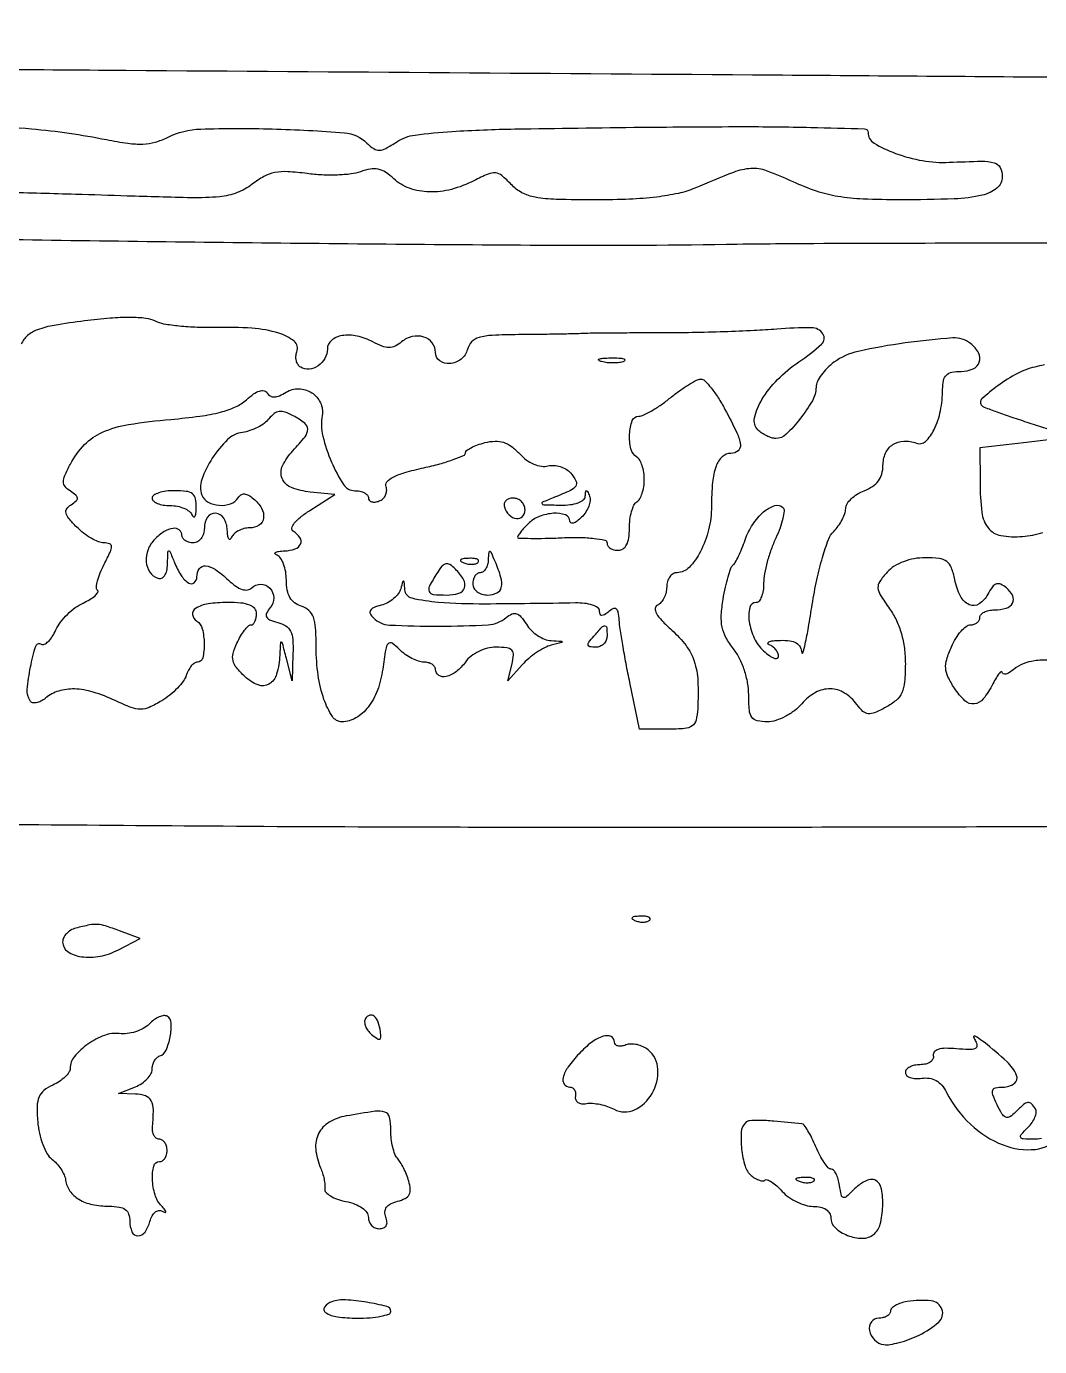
# Model space of a CAD drawing. Extents: x 0 to 5034, y 0 to 2560.
# Drawn here: x 3215.1 to 3351, y 2124.2 to 2301.3 of the extents above; entities that cross this region are included whole.
import ezdxf

# ---------------------------------------------------------------- set-up
doc = ezdxf.new("R2010")
doc.units = 0

msp = doc.modelspace()

# ---------------------------------------------------------------- linework, layer by layer
for points in [[(3383.204374, 2294.201394, 0.000077), (3356.504636, 2294.414863, 0.000156), (3315.229798, 2294.725646, 0.000021), (3228.5, 2295.347967, -0.000415), (3189.306738, 2295.660115, -0.000542), (3153.440625, 2296.014433, -0.0004), (3123.376065, 2296.368091, -0.005012)], [(3202.696892, 2288.325501, -0.013324), (3215.822309, 2287.539083, -0.028289), (3225.893972, 2286.088405, 0.015172), (3228.756862, 2285.599116, 0.043887), (3230.763416, 2285.496266, 0.058285), (3232.413909, 2285.750685, 0.048377), (3234.074275, 2286.387167, -0.10823), (3238.529149, 2287.511019, -0.015059), (3248.108867, 2287.524262, -0.012052), (3257.779462, 2287.012839, -0.178991), (3260.809791, 2285.618781, 0.049984), (3261.715742, 2284.877874, 0.158141), (3262.461318, 2284.669967, 0.114584), (3263.334204, 2284.911463, 0.020492), (3264.794947, 2285.785213, -0.111467), (3267.250555, 2286.70397, -0.019077), (3272.241964, 2287.193966, -0.010707), (3280.644991, 2287.515886, -0.001578), (3297.651559, 2287.749246, -0.002207), (3310.950986, 2287.831034, -0.006106), (3320.311848, 2287.732967, -0.002078), (3327.536211, 2287.539003, -0.405164), (3328, 2287.06061, 0.262669), (3328.809866, 2285.625364, 0.047349), (3331.678304, 2284.244336, 0.04582), (3335.313072, 2283.267674, 0.054241), (3338.862096, 2283.045399, -0.006303), (3343.211397, 2283.189942, -0.071252), (3344.918364, 2282.981262, -0.212154), (3345.706323, 2282.34143, -0.118212), (3346, 2281.116631, -0.225255), (3345.273684, 2279.586227, -0.115777), (3343.323496, 2278.63444, -0.047265), (3339.539928, 2278.14342, -0.008276), (3332.349297, 2278.013655, -0.010326), (3327.32598, 2278.10991, -0.031574), (3323.937657, 2278.459931, -0.040147), (3321.089193, 2279.176093, -0.026831), (3317.965675, 2280.424446, 0.020297), (3314.397648, 2281.904782, 0.104407), (3312.290938, 2282.21161, 0.076995), (3309.956364, 2281.696607, 0.008161), (3304.782119, 2279.587045, -0.047516), (3302.564015, 2278.880211, -0.023498), (3299.646099, 2278.389704, -0.019238), (3296.016309, 2278.094731, -0.010654), (3291.571074, 2278, -0.006353), (3286.156507, 2278.068801, -0.03864), (3283.371152, 2278.355739, -0.076432), (3281.589986, 2278.970741, -0.084133), (3280.141364, 2280.078638, 0.029629), (3278.904762, 2281.25758, 0.151752), (3278.041908, 2281.623495, 0.12676), (3277.040935, 2281.469863, 0.018197), (3275.152069, 2280.578638, -0.055529), (3272.129998, 2279.419316, -0.070211), (3269.16004, 2279.075753, -0.079108), (3266.504589, 2279.566959, -0.102664), (3264.393609, 2280.847924, 0.043585), (3263.300673, 2281.701262, 0.091996), (3262.310353, 2282.111022, 0.094037), (3261.253317, 2282.133559, 0.047062), (3259.956629, 2281.788253, -0.058767), (3258.691452, 2281.482776, -0.020931), (3256.834849, 2281.338302, -0.020434), (3254.764958, 2281.348775, -0.022693), (3252.774585, 2281.531003, 0.020183), (3250.197214, 2281.780018, 0.061634), (3248.447187, 2281.662316, 0.075988), (3246.988, 2281.142939, 0.043247), (3245.417951, 2280.11412, -0.076127), (3243.405759, 2278.976515, -0.067118), (3241.05607, 2278.429913, -0.02881), (3237.257525, 2278.289595, -0.003257), (3228.644948, 2278.523868, 0.001111), (3221.739499, 2278.741361, 0.000462), (3212.411625, 2279.005784, 0.000457)], [(3119.824648, 2272.816904, 0.001516), (3128.120587, 2272.905989, 0.00136), (3136.722205, 2273.047848, -0.002993), (3146.785654, 2273.180946, -0.010237), (3153.329631, 2273.094339, -0.009063), (3157.865222, 2272.859039, -0.180792), (3159.106962, 2272.293038, 0.093524), (3159.793769, 2271.824284, 0.130632), (3160.525167, 2271.711803, 0.090225), (3161.41364, 2271.97419, 0.028237), (3162.620905, 2272.671177, -0.09557), (3164.522922, 2273.451852, -0.03756), (3167.346542, 2273.803308, -0.019774), (3171.85445, 2273.844805, -0.003566), (3180.236148, 2273.530584, 0.007064), (3201.900615, 2272.870118, 0.001228), (3242.825456, 2272.301526, 0.001329), (3283.96782, 2271.940401, 0.005407), (3309, 2272.05795, -0.002881), (3320.736063, 2272.17235, -0.000528), (3342.425, 2272.235871, -0.000568), (3367.802816, 2272.254579, -0.000516)], [(3352.302226, 2216.2757, 0.04192), (3350.309225, 2216.169197, 0.057345), (3348.791813, 2215.778919, 0.081786), (3347.593448, 2215.077555, -0.031407), (3346.980183, 2214.630479, -0.073708), (3346.463745, 2214.399859, -0.162636), (3346.13221, 2214.41632, -0.30437), (3345.985258, 2214.627555, 0.523629), (3345.857516, 2214.71293, 0.129746), (3345.61199, 2214.532541, 0.037869), (3345.211909, 2213.951998, 0.013979), (3344.735258, 2213.078969, -0.047635), (3343.458307, 2211.073478, -0.202789), (3342.243738, 2210.396555, -0.221654), (3340.987987, 2210.823805, -0.056699), (3339.57989, 2212.518417, -0.031601), (3338.718757, 2214.033429, -0.095903), (3338.412592, 2215.173052, -0.093319), (3338.54981, 2216.362419, -0.028947), (3339.184793, 2218.055348, -0.033215), (3339.77607, 2219.18247, -0.041517), (3340.474258, 2220.135008, -0.046633), (3341.172368, 2220.801318, -0.1688), (3341.744111, 2221, 0.078123), (3342.223874, 2221.075421, 0.090393), (3342.631083, 2221.29375, 0.100781), (3342.903313, 2221.618622, 0.124786), (3343, 2222, -0.186414), (3343.147465, 2222.381787, -0.089706), (3343.570164, 2222.70625, -0.069539), (3344.198222, 2222.926216, -0.049547), (3344.940983, 2223, 0.072645), (3346.516195, 2223.230076, 0.197328), (3347.3768, 2223.925616, 0.246127), (3347.395043, 2224.897778, 0.103915), (3346.558728, 2225.95126, 0.059802), (3345.793675, 2226.445165, 0.197725), (3345.206922, 2226.482408, 0.155469), (3344.671033, 2226.087154, 0.033871), (3344.054484, 2225.101805, -0.123397), (3342.887521, 2223.81591, -0.257023), (3341.580097, 2223.704326, -0.175248), (3340.392929, 2224.843994, -0.065454), (3339.637214, 2227.063928, 0.039139), (3339.185445, 2228.661231, 0.145666), (3338.565325, 2229.48863, 0.131072), (3337.552839, 2229.890299, 0.029262), (3335.679988, 2230, 0.043733), (3334.170428, 2229.86771, 0.04696), (3332.743946, 2229.474956, 0.050069), (3331.503847, 2228.856563, 0.068256), (3330.54863, 2228.053736, 0.033269), (3329.561694, 2226.80557, 0.169796), (3329.332493, 2225.964838, 0.123449), (3329.641846, 2225.018315, 0.014309), (3330.893643, 2223.149365, -0.045592), (3331.802674, 2221.589522, -0.039691), (3332.463979, 2219.817547, -0.037531), (3332.865634, 2217.864486, -0.031961), (3333, 2215.764609, -0.021226), (3332.896817, 2213.335163, -0.084052), (3332.524532, 2211.892847, -0.111897), (3331.760539, 2210.873508, -0.053389), (3330.399482, 2209.946204, -0.021411), (3328.884193, 2209.216886, -0.125605), (3328.018698, 2209.080882, -0.167059), (3327.321923, 2209.396311, -0.045849), (3326.513279, 2210.312727, 0.095365), (3324.853677, 2211.856545, 0.136963), (3322.938585, 2212.421537, 0.132301), (3320.958578, 2211.919279, 0.086111), (3319.11832, 2210.42107, -0.050425), (3318.119589, 2209.482543, -0.042559), (3316.8969, 2208.701422, -0.044278), (3315.630569, 2208.17357, -0.076759), (3314.506613, 2208, -0.051072), (3313.133911, 2208.140579, -0.19166), (3312.424445, 2208.608279, -0.132824), (3312.082398, 2209.559671, -0.020261), (3312, 2211.592271, 0.044344), (3311.855999, 2213.21277, 0.035628), (3311.425391, 2214.909901, 0.036114), (3310.768499, 2216.499345, 0.050647), (3309.946399, 2217.795272, -0.041181), (3308.947951, 2219.305351, -0.074602), (3308.437005, 2220.692348, -0.066141), (3308.322605, 2222.279863, -0.026349), (3308.568866, 2224.453001, -0.012408), (3308.874539, 2226.039496, -0.016674), (3309.234492, 2227.458069, -0.013799), (3309.60055, 2228.603034, -0.143715), (3309.885457, 2229, 0.100746), (3310.190341, 2229.356745, 0.014875), (3310.627761, 2230.203947, 0.016267), (3311.088155, 2231.250795, 0.013344), (3311.51299, 2232.396415, -0.063382), (3312.52792, 2234.470813, -0.070017), (3314.002616, 2236.147391, -0.094698), (3315.492592, 2237.001949, -0.286824), (3316.582946, 2236.750388, -0.224177), (3316.750391, 2236.283478, -0.03266), (3316.58332, 2235.261348, -0.031703), (3316.206121, 2234.000556, -0.022249), (3315.630909, 2232.634628, 0.025038), (3315.006448, 2231.128326, 0.019759), (3314.47908, 2229.443909, 0.020167), (3314.113798, 2227.837409, 0.045844), (3314, 2226.598871, -0.03664), (3313.926967, 2225.603566, -0.055263), (3313.70625, 2224.763418, -0.072437), (3313.383183, 2224.188473, -0.232623), (3313, 2224, 0.348355), (3312.133329, 2223.312787, 0.095946), (3312.061274, 2221.449725, 0.071511), (3312.748053, 2219.193063, 0.099584), (3314, 2217.5, 0.027967), (3314.768788, 2216.878763, 0.067624), (3315.4125, 2216.536503, 0.160166), (3315.81971, 2216.521835, 0.333936), (3316, 2216.761679, 0.102705), (3315.907131, 2217.209024, 0.065381), (3315.632812, 2217.666698, 0.061674), (3315.227916, 2218.064905, 0.067691), (3314.75, 2218.337719, -0.239112), (3314.579887, 2218.532516, -0.378789), (3314.675, 2218.717133, -0.068218), (3315.265955, 2218.858412, -0.017437), (3316.25, 2218.921053, -0.038258), (3317.52176, 2218.860244, -0.101299), (3318.380222, 2218.569871, -0.140033), (3318.892186, 2218.036008, -0.105586), (3319.114645, 2217.25, 0.832358), (3319.259749, 2217.232937, 0.021617), (3319.573228, 2218.429148, 0.010194), (3320.012495, 2220.680622, 0.004299), (3320.514785, 2223.721568, -0.013968), (3321.132988, 2227.061282, -0.018695), (3321.890273, 2230.047523, -0.018247), (3322.688081, 2232.437108, -0.107075), (3323.400139, 2233.542996, 0.040188), (3324.012373, 2234.262437, 0.035533), (3324.530041, 2235.099811, 0.037255), (3324.886989, 2235.925174, 0.083621), (3325, 2236.596179, -0.141434), (3325.180609, 2237.221898, -0.060824), (3325.734375, 2237.901797, -0.053393), (3326.543634, 2238.528705, -0.047309), (3327.5, 2239, 0.054991), (3328.616075, 2239.571419, 0.087529), (3329.393214, 2240.306625, 0.092315), (3329.845594, 2241.232702, 0.067676), (3330, 2242.36826, -0.104417), (3330.349494, 2244.023559, -0.1423), (3331.325555, 2245.185056, -0.140122), (3332.784805, 2245.653781, -0.100026), (3334.486102, 2245.36696, 0.290976), (3335.70352, 2245.613625, 0.087834), (3336.866401, 2247.210708, 0.063725), (3337.714321, 2249.711809, 0.049937), (3338, 2252.5651, -0.048364), (3338.118703, 2253.789422, -0.152487), (3338.506684, 2254.50651, -0.148825), (3339.240622, 2254.885558, -0.045343), (3340.5, 2255, 0.102888), (3342.084973, 2255.329638, 0.212893), (3342.92153, 2256.243682, 0.208651), (3342.809117, 2257.492717, 0.099508), (3341.75, 2258.75137, 0.188307), (3339.379937, 2259.48623, 0.016415), (3332.992098, 2258.816767, 0.02024), (3326.673002, 2257.681749, 0.102918), (3323.431443, 2256.221268, 0.039857), (3322.522842, 2255.443303, 0.039881), (3321.749393, 2254.531175, 0.042909), (3321.209454, 2253.625958, 0.108575), (3321.031425, 2252.884859, -0.125238), (3320.532367, 2251.071991, -0.036932), (3318.912351, 2248.661023, -0.034799), (3317.010625, 2246.557436, -0.193924), (3315.62742, 2246, -0.07477), (3315.073393, 2246.083315, -0.038515), (3314.419431, 2246.341123, -0.037203), (3313.773592, 2246.716831, -0.046069), (3313.238729, 2247.161271, -0.259648), (3312.780485, 2248.771082, -0.077906), (3313.775563, 2251.217911, -0.060259), (3315.879124, 2253.916479, -0.047696), (3318.727466, 2256.281642, 0.032227), (3321.778631, 2258.659934, 0.376588), (3321.950895, 2260.042677, 0.248359), (3320.416632, 2260.856209, 0.020523), (3315.75, 2260.667766, -0.008383), (3312.72299, 2260.471842, -0.003637), (3308.692187, 2260.308119, -0.003598), (3304.403036, 2260.196039, -0.004775), (3300.5, 2260.159431, 0.000938), (3296.907379, 2260.153307, 0.001155), (3293.55625, 2260.133566, 0.000953), (3290.740316, 2260.105106, 0.008459), (3289.5, 2260.069215, -0.00614), (3288.352145, 2260.030671, -0.001112), (3286.219429, 2259.990008, -0.001198), (3283.721974, 2259.953931, -0.001085), (3281.140611, 2259.928427, 0.009526), (3277.615951, 2259.834081, 0.059093), (3275.833641, 2259.539389, 0.129714), (3274.842174, 2258.945214, 0.130009), (3274.27398, 2257.939698, -0.164111), (3273.423724, 2256.645038, -0.14325), (3271.912735, 2256.041862, -0.183636), (3270.568903, 2256.410856, -0.239316), (3270, 2257.531385, 0.165917), (3269.56234, 2258.813992, 0.153299), (3268.418219, 2259.611753, 0.133516), (3266.889215, 2259.671719, 0.117147), (3265.453176, 2258.96114, -0.058115), (3264.574847, 2258.389914, -0.114773), (3263.769599, 2258.199688, -0.093781), (3262.855343, 2258.36944, -0.030209), (3261.597348, 2258.947901, 0.068315), (3259.486376, 2259.730396, 0.09402), (3257.468939, 2259.793099, 0.134517), (3256.048551, 2259.152227, 0.223493), (3255.5, 2257.986305, -0.131182), (3255.167515, 2256.740849, -0.113086), (3254.244879, 2255.744422, -0.121997), (3253.040816, 2255.296944, -0.16821), (3251.923907, 2255.547028, -0.112991), (3251.560505, 2255.905524, -0.081898), (3251.336393, 2256.430131, -0.076102), (3251.282596, 2257.037158, -0.075867), (3251.412726, 2257.633163, 0.324391), (3251.038661, 2259.033929, 0.098097), (3248.976342, 2260.125783, 0.055149), (3245.375696, 2260.785308, 0.024625), (3240.551639, 2260.890176, -0.015534), (3238.050218, 2260.899085, -0.017005), (3235.628884, 2261.065532, -0.01666), (3233.577634, 2261.346146, -0.077), (3232.445221, 2261.725154, 0.09169), (3231.16105, 2262.113688, 0.026509), (3229.083969, 2262.234142, 0.02178), (3226.362922, 2262.128976, 0.010987), (3222.947124, 2261.771907, 0.00948), (3218.878393, 2261.177398, 0.046835), (3216.640979, 2260.58782, 0.088972), (3215.299737, 2259.80425, 0.113194), (3214.447124, 2258.657091, -0.117016)], [(3351.644702, 2255.893044, -0.011677), (3350.352311, 2255.577381, 0.068377), (3348.030679, 2254.722689, 0.035121), (3345.398296, 2253.074155, 0.031033), (3343.272718, 2251.313547, 0.423498), (3343.258415, 2250.408251, 0.106949), (3343.58751, 2250.196238, 0.002656), (3345.274916, 2249.572803, 0.005611), (3347.275611, 2248.870992, 0.003779), (3349.574531, 2248.11274), (3355.5, 2246.207876), (3349.25, 2245.474772), (3343, 2244.741667), (3343.015313, 2240.120834, 0.028658), (3343.260299, 2236.084078, 0.137441), (3344.130553, 2233.973477, 0.187279), (3345.803623, 2232.979055, 0.06244), (3348.700656, 2232.859394, 0.055187), (3351.440251, 2233.396791, 0.066615)], [(3102, 2195.746828, -0.000762), (3147.695655, 2195.64583, -0.001838), (3181.505145, 2195.39529, -0.000331), (3209.10774, 2195.070989, -0.136122), (3210.936667, 2194.539142, 0.137256), (3211.954334, 2194.245662, 0.000117), (3237.898618, 2194.045177, 0.001234), (3266.888603, 2193.89945, 0.000754), (3301.094398, 2193.863494, 0.000627), (3345.316397, 2193.93915, 0.002684), (3371.684418, 2194.158846, 0.001663)], [(3351.240921, 2152.0918, -0.045247), (3350.228571, 2152, -0.012137), (3348.812987, 2152.034368, -0.270939), (3348.482222, 2152.25, -0.306955), (3348.531246, 2152.619941, -0.0145), (3349.437763, 2153.58062, 0.044372), (3350.000613, 2154.253335, 0.05587), (3350.387164, 2154.967, 0.066704), (3350.553396, 2155.613782, 0.169581), (3350.450174, 2156.08062, 0.056246), (3349.912472, 2156.764997, 0.243904), (3349.436761, 2156.919485, 0.14002), (3348.852175, 2156.64235, 0.016121), (3347.78041, 2155.637553, -0.05168), (3347.010404, 2155.01216, -0.245384), (3346.463387, 2154.958599, -0.165534), (3345.960974, 2155.391968, -0.022509), (3345.303067, 2156.637553, -0.018295), (3344.730742, 2157.974975, -0.174454), (3344.717085, 2158.586358, -0.27411), (3345.092627, 2158.910863, -0.044416), (3346.094085, 2159, 0.154153), (3347.617989, 2159.481266, 0.353583), (3347.928295, 2160.563348, 0.107036), (3346.636359, 2162.397282, 0.02129), (3343.554115, 2165, 0.008831), (3342.639944, 2165.682079, 0.120748), (3342.258069, 2165.835942, 0.57797), (3342.152534, 2165.701455, 0.039782), (3342.420958, 2165.162789, -0.132206), (3342.596459, 2164.55, -0.31028), (3342.345962, 2164.172356, -0.103935), (3341.541013, 2164.028982, -0.014929), (3339.862916, 2164.130992, 0.02296), (3338.388258, 2164.196892, 0.071114), (3337.40443, 2164.054995, 0.143748), (3336.881096, 2163.718984, 0.233324), (3336.75, 2163.218202, -0.171019), (3336.686416, 2162.754769, -0.1225), (3336.339062, 2162.357847, -0.092165), (3335.746614, 2162.090212, -0.060195), (3335, 2162, 0.051172), (3334.234734, 2161.921474, 0.071111), (3333.5875, 2161.687785, 0.091177), (3333.152384, 2161.342834, 0.181614), (3333, 2160.937142, 0.214259), (3333.171074, 2160.556246, 0.100098), (3333.648567, 2160.2784, 0.071602), (3334.362482, 2160.145166, 0.045608), (3335.207886, 2160.187142, -0.072622), (3336.242581, 2160.18277, -0.092562), (3337.142388, 2159.870727, -0.087796), (3337.903034, 2159.238383, -0.058832), (3338.528801, 2158.292722, 0.08729), (3341.727935, 2154.006551, 0.095917), (3346.103621, 2151.2374, 0.1194), (3350.447524, 2150.64606, 0.196222), (3353.673984, 2152.366581, 0.007353)]]:
    msp.add_lwpolyline(points, format="xyb")
for points in [[(3295.269032, 2256.344063, -0.06278), (3294.671085, 2256.185595, -0.030339), (3293.880008, 2256.127736, -0.029507), (3293.036634, 2256.167106, -0.037336), (3292.269032, 2256.307009, -0.087174), (3291.883358, 2256.48334, -0.597527), (3291.900903, 2256.643467, -0.080377), (3292.431793, 2256.764444, -0.012823), (3293.5, 2256.805051, -0.014395), (3294.580113, 2256.787295, -0.052471), (3295.257153, 2256.684921, -0.333666), (3295.386009, 2256.52287, -0.31318)], [(3308.814477, 2249.905499, -0.010789), (3310.401354, 2246.771597, -0.078597), (3310.882177, 2245.161933, -0.257901), (3310.564642, 2244.34664, -0.175415), (3309.606989, 2244, 0.192153), (3308.450392, 2243.538472, 0.115589), (3307.627728, 2242.286329, 0.065707), (3307.143636, 2240.12052, 0.022172), (3307, 2236.883029, -0.059756), (3306.626298, 2233.767295, -0.060175), (3305.526535, 2230.836145, -0.069713), (3304.005194, 2228.697695, -0.20616), (3302.38499, 2228, 0.137233), (3301.85684, 2227.852258, 0.100217), (3301.406841, 2227.436979, 0.086195), (3301.103899, 2226.815833, 0.070568), (3301, 2226.083333, -0.060064), (3300.906914, 2225.311239, -0.058323), (3300.632812, 2224.57518, -0.063324), (3300.228358, 2223.983322, -0.112103), (3299.75, 2223.640683, 0.292403), (3299.453826, 2223.211051, 0.140141), (3299.622416, 2222.533473, 0.06167), (3300.352595, 2221.563969, 0.019071), (3301.674494, 2220.297558, -0.049737), (3303.589608, 2218.223512, -0.082036), (3304.693878, 2216.115198, -0.068419), (3305.176073, 2213.497328, -0.025511), (3305.155525, 2209.75, -0.043644), (3304.931133, 2208.19954, -0.18587), (3304.413154, 2207.439978, -0.13326), (3303.404406, 2207.083391, -0.018709), (3301.176505, 2207), (3297.353011, 2207), (3296.056358, 2213.25, -0.004412), (3295.550436, 2215.801577, -0.004748), (3295.102453, 2218.30002, -0.004498), (3294.75768, 2220.451097, -0.02251), (3294.629853, 2221.664963, 0.028266), (3294.510882, 2222.682211, 0.180095), (3294.252838, 2223.123318, 0.287133), (3293.854066, 2223.173788, 0.06494), (3293.25, 2222.792518, -0.029403), (3292.668629, 2222.365118, -0.162045), (3292.297376, 2222.268798, -0.298167), (3292.076749, 2222.435475, -0.086276), (3292, 2222.876955, 0.252805), (3291.769737, 2223.303265, 0.066299), (3291.045312, 2223.651348, 0.050838), (3289.994998, 2223.879531, 0.032786), (3288.75, 2223.937827, -0.003342), (3276.613597, 2223.791269, -0.020581), (3270.370459, 2224.01464, -0.038284), (3266.850132, 2224.55911, -0.330407), (3265.883999, 2225.700134, 0.003723), (3265.807766, 2226.759934, 0.315575), (3265.71, 2226.87824, 0.411708), (3265.594794, 2226.813449, 0.004438), (3265.330438, 2225.852625, -0.096917), (3265.00322, 2225.180124, -0.055502), (3264.381274, 2224.521767, -0.052509), (3263.579673, 2223.975691, -0.059399), (3262.713686, 2223.635378, 0.029598), (3261.700193, 2223.30518, 0.162809), (3261.265444, 2222.941278, 0.263834), (3261.249964, 2222.501397, 0.076314), (3261.667247, 2221.932753, 0.185673), (3263.81757, 2220.977032, 0.013375), (3270.449139, 2220.815726, 0.014318), (3277.053371, 2221.020948, 0.159591), (3279.471099, 2221.976014, -0.066106), (3280.242781, 2222.460578, -0.189455), (3280.863733, 2222.494276, -0.141793), (3281.460887, 2222.084016, -0.03223), (3282.184601, 2221.076014, 0.059237), (3282.829304, 2220.27317, 0.047632), (3283.690526, 2219.575754, 0.049247), (3284.626263, 2219.080144, 0.08294), (3285.490547, 2218.883999, -0.001428), (3286.904269, 2218.798334, -0.384697), (3286.982697, 2218.717925, -0.352572), (3286.912271, 2218.623235, -0.001355), (3285.51434, 2218.265291, 0.05893), (3284.617092, 2217.92173, 0.02781), (3283.55112, 2217.284187, 0.027096), (3282.496046, 2216.484118, 0.034343), (3281.619411, 2215.631292), (3279.710141, 2213.5), (3280.261451, 2215.75, 0.04219), (3280.451725, 2216.960091, 0.2107), (3280.225613, 2217.591872, 0.17635), (3279.572009, 2217.917874, 0.028397), (3278.12714, 2218, 0.061843), (3276.967459, 2217.856013, 0.051092), (3275.796315, 2217.429635, 0.052051), (3274.75969, 2216.786552, 0.071876), (3274, 2216, -0.069663), (3272.791166, 2214.737341, -0.10617), (3271.433933, 2214.070766, -0.199248), (3270.44147, 2214.219104, -0.263102), (3270, 2215, 0.154765), (3269.879052, 2215.381386, 0.09778), (3269.538393, 2215.70625, 0.080164), (3269.02945, 2215.925485, 0.061768), (3268.428571, 2216, -0.081971), (3267.706406, 2216.119194, -0.037601), (3266.82567, 2216.493972, -0.035932), (3265.936837, 2217.038085, -0.041312), (3265.178571, 2217.681608, 0.041388), (3264.176589, 2218.531706, 0.388804), (3263.662539, 2218.46931, 0.13736), (3263.315524, 2217.723243, 0.006904), (3262.913674, 2215.037874, -0.054394), (3262.215694, 2212.227302, -0.07673), (3260.968504, 2209.97259, -0.093353), (3259.326052, 2208.513894, -0.135838), (3257.469385, 2208, -0.254366), (3256.169128, 2208.707243, -0.060043), (3255.045372, 2211.007005, -0.04875), (3254.260776, 2214.253152, -0.034946), (3254, 2217.979665, 0.015428), (3253.919748, 2220.579881, 0.071592), (3253.615175, 2222.047321, 0.127224), (3253.0083, 2222.933106, 0.102785), (3252, 2223.5, -0.084431), (3251.105972, 2223.960672, -0.101704), (3250.481179, 2224.667562, -0.085898), (3250.118135, 2225.662926, -0.044621), (3250, 2226.984054, 0.040868), (3249.907687, 2228.111568, 0.048386), (3249.632812, 2229.144521, 0.055303), (3249.229964, 2229.942974, 0.153567), (3248.75, 2230.337719, -0.134342), (3248.492009, 2230.534095, -0.451325), (3248.528125, 2230.717133, -0.102704), (3248.953487, 2230.859693, -0.020908), (3249.75, 2230.921053, 0.072367), (3251.181571, 2231.180899, 0.210322), (3251.908727, 2231.843046, 0.264307), (3251.823427, 2232.699762, 0.100634), (3250.916916, 2233.551349, -0.326168), (3250.741765, 2233.981545, -0.108572), (3251.062122, 2234.627777, -0.057186), (3251.889913, 2235.446719, -0.024137), (3253.166916, 2236.353596), (3256.5, 2238.48646), (3253.192661, 2238.810865, -0.069853), (3250.688169, 2239.416471, -0.202328), (3249.441354, 2240.640069, -0.213462), (3249.483847, 2242.333849, -0.077277), (3250.873486, 2244.365332, 0.018705), (3252.50047, 2246.232438, 0.169047), (3252.860711, 2247.23659, 0.237546), (3252.45632, 2248.059153, 0.039027), (3250.918043, 2249.043862, 0.036991), (3249.819327, 2249.53116, 0.116565), (3249.023535, 2249.620194, 0.137955), (3248.351445, 2249.340115, 0.060783), (3247.668043, 2248.649787, -0.070922), (3247.04819, 2248.048435, -0.03841), (3246.141687, 2247.490329, -0.037343), (3245.112067, 2247.054492, -0.0481), (3244.112167, 2246.820741, 0.160683), (3242.112226, 2245.84931, 0.056815), (3240.068074, 2243.354728, 0.056949), (3238.655675, 2240.498233, 0.179861), (3238.677715, 2238.397478, 0.181977), (3239.509926, 2237.460826, 0.103511), (3240.986373, 2237.039348, 0.102021), (3242.525836, 2237.243048, 0.172256), (3243.530011, 2238.048558, -0.110253), (3243.907337, 2238.435208, -0.160707), (3244.36394, 2238.556329, -0.115588), (3244.918193, 2238.391203, -0.043282), (3245.589028, 2237.926114, -0.088083), (3246.672214, 2236.646253, -0.165164), (3246.937585, 2235.332249, -0.218711), (3246.339666, 2234.375874, -0.146386), (3245.083333, 2234, 0.060204), (3244.312853, 2233.90689, 0.059088), (3243.581524, 2233.632812, 0.064373), (3242.996792, 2233.228318, 0.113869), (3242.662281, 2232.75, -0.134342), (3242.465905, 2232.492009, -0.451325), (3242.282867, 2232.528125, -0.102704), (3242.140307, 2232.953487, -0.020908), (3242.078947, 2233.75, 0.130812), (3241.606976, 2235.301992, 0.237947), (3240.502554, 2235.976424, 0.274221), (3239.435248, 2235.45523, 0.146343), (3239, 2234, -0.072314), (3238.888136, 2233.230589, -0.08892), (3238.5625, 2232.583333, -0.10214), (3238.075754, 2232.153209, -0.130775), (3237.5, 2232, -0.064853), (3236.926543, 2232.074694, -0.082425), (3236.440625, 2232.29375, -0.098894), (3236.115568, 2232.618646, -0.148195), (3236, 2233, 0.231513), (3235.644724, 2233.726168, 0.202072), (3234.820971, 2233.947071, 0.107259), (3233.615348, 2233.506338, 0.055363), (3232.355553, 2232.498411, 0.105704), (3231.448343, 2231.097792, 0.110231), (3231.211402, 2229.470278, 0.127048), (3231.688848, 2228.066079, 0.168799), (3232.75, 2227.249533, 0.172693), (3233.257434, 2227.259987, 0.153065), (3233.67437, 2227.587859, 0.098499), (3233.954187, 2228.241876, 0.045219), (3234.063386, 2229.166667, -0.002412), (3234.115173, 2230.785352, -0.347261), (3234.230568, 2230.920897, -0.357814), (3234.385156, 2230.838406, -0.00247), (3234.993309, 2229.352327, 0.046796), (3235.88532, 2227.626412, 0.108926), (3236.911316, 2226.604811, 0.328665), (3237.636155, 2226.654782, 0.220177), (3238, 2227.440983, -0.149544), (3238.335562, 2228.537838, -0.277304), (3239.15105, 2228.917781, -0.127541), (3240.477282, 2228.420514, -0.03441), (3242.236297, 2226.994483, 0.032929), (3243.230913, 2226.183257, 0.075807), (3244.09078, 2225.74968, 0.114903), (3244.804336, 2225.687512, 0.162277), (3245.37069, 2225.97069, -0.205644), (3246.574811, 2226.451302, -0.201141), (3247.76724, 2225.914709, -0.181739), (3248.297939, 2224.628779, -0.183151), (3247.84788, 2223.316707, 0.050322), (3247.343053, 2222.566252, 0.242999), (3247.335658, 2222.068215, 0.185946), (3247.754963, 2221.684432, 0.02944), (3248.835549, 2221.332754, -0.075715), (3249.916788, 2220.866769, -0.140754), (3250.550603, 2220.162883, -0.097172), (3250.849937, 2219.0361, -0.024623), (3250.881685, 2217.133369), (3250.76337, 2213.5), (3250, 2216.5, 0.001565), (3249.482507, 2218.507412, 0.214043), (3249.329938, 2218.697184, 0.541463), (3249.205558, 2218.625868, 0.002823), (3249.118315, 2216.95, -0.058985), (3248.69669, 2214.405325, -0.186479), (3247.668237, 2213.054571, -0.238611), (3246.198782, 2212.932533, -0.092408), (3244.42918, 2214.066532, -0.03141), (3243.305289, 2215.263772, -0.1154), (3242.845923, 2216.188095, -0.126182), (3242.865228, 2217.173107, -0.040894), (3243.37218, 2218.55173, -0.02355), (3243.858903, 2219.483884, -0.031894), (3244.389015, 2220.272092, -0.033093), (3244.890648, 2220.841738, -0.195494), (3245.25, 2220.992198, 0.189974), (3245.536456, 2221.108568, 0.087188), (3245.779687, 2221.438333, 0.06754), (3245.944717, 2221.925372, 0.047993), (3246, 2222.5, 0.175136), (3245.753115, 2223.183221, 0.129111), (3245.093169, 2223.654846, 0.070251), (3243.913565, 2223.92286, 0.020789), (3242.059017, 2224, 0.036335), (3239.505956, 2223.814223, 0.101136), (3237.823558, 2223.206074, 0.295561), (3237.425446, 2222.37682, 0.226259), (3237.983688, 2221.510081, -0.198674), (3238.725052, 2220.482488, -0.054442), (3238.977111, 2218.459602, -0.058621), (3238.784361, 2216.574926, -0.351424), (3238.067388, 2216, 0.155855), (3237.669512, 2215.872891, 0.062606), (3237.244288, 2215.48189, 0.053801), (3236.858132, 2214.911042, 0.045011), (3236.574973, 2214.23622, -0.082129), (3236.171187, 2213.443711, -0.032533), (3235.381197, 2212.5061, -0.031112), (3234.378616, 2211.584396, -0.033966), (3233.29716, 2210.823247, -0.028513), (3231.611016, 2209.927411, -0.108878), (3230.454805, 2209.675583, -0.092275), (3229.199852, 2209.912355, -0.017268), (3227.039574, 2210.838566, 0.035406), (3224.104443, 2211.972911, 0.065748), (3221.591291, 2212.395782, 0.082677), (3219.469651, 2212.119305, 0.099871), (3217.703811, 2211.169148, -0.05094), (3217.07924, 2210.750119, -0.077919), (3216.464241, 2210.536978, -0.106462), (3215.955854, 2210.554285, -0.195191), (3215.62655, 2210.795238, -0.161241), (3215.262497, 2212.323576, -0.026973), (3215.68836, 2215.349516, -0.026032), (3216.390479, 2218.14816, -0.491256), (3217.123367, 2218.423755, 0.254106), (3217.538272, 2218.40054, 0.08139), (3218.063873, 2218.763376, 0.058229), (3218.615922, 2219.435202, 0.036013), (3219.106018, 2220.33334, -0.055743), (3219.716257, 2221.353921, -0.035168), (3220.633095, 2222.39805, -0.035053), (3221.693409, 2223.309117, -0.053108), (3222.739498, 2223.927169, 0.026835), (3223.663449, 2224.409578, 0.049564), (3224.34539, 2224.91086, 0.075942), (3224.708224, 2225.353834, 0.342546), (3224.669109, 2225.664225, -0.22894), (3224.529363, 2226.065298, -0.034636), (3224.689338, 2226.924456, -0.032991), (3225.039394, 2227.983281, -0.023003), (3225.565563, 2229.126784, 0.009537), (3226.398378, 2230.81545, 0.113732), (3226.551046, 2231.522656, 0.321058), (3226.288245, 2231.87918, 0.078728), (3225.52568, 2232, -0.09786), (3224.793828, 2232.144623, -0.0341), (3223.825996, 2232.622172, -0.03232), (3222.805024, 2233.307488, -0.032416), (3221.881966, 2234.118034, -0.020083), (3220.824691, 2235.263832, -0.115535), (3220.449723, 2235.992905, -0.218763), (3220.557917, 2236.568628, -0.095705), (3221.131966, 2237.118034, 0.035295), (3221.812233, 2237.627913, 0.22998), (3221.975937, 2238.009843, 0.211251), (3221.782539, 2238.396743, 0.029846), (3221.046214, 2238.934964, -0.069293), (3220.329446, 2239.550911, -0.182003), (3220.092899, 2240.174664, -0.107179), (3220.274671, 2241.022775, -0.016682), (3221.037449, 2242.569974, -0.070354), (3222.941862, 2245.171676, -0.095117), (3225.327548, 2246.834761, -0.065306), (3228.824455, 2247.87331, -0.018258), (3234.5, 2248.567777, 0.011813), (3238.396543, 2248.993678, 0.030375), (3241.176237, 2249.537575, 0.042519), (3243.194535, 2250.249126, 0.07863), (3244.644504, 2251.200902, -0.030763), (3245.599244, 2251.967135, -0.076425), (3246.399105, 2252.365659, -0.130696), (3247.01412, 2252.396292, -0.204551), (3247.440864, 2252.095684, 0.127821), (3247.851158, 2251.703403, 0.139411), (3248.386914, 2251.577022, 0.093389), (3249.080311, 2251.74056, 0.035113), (3249.965159, 2252.210314, -0.146618), (3251.670449, 2252.676921, -0.138533), (3253.394364, 2252.144806, -0.14065), (3254.56732, 2250.798313, -0.152409), (3254.800272, 2249.078986, 0.10083), (3254.891459, 2246.330136, 0.043557), (3256.053362, 2242.838016, 0.041093), (3257.668266, 2239.813284, 0.254878), (3259.16006, 2239, -0.050672), (3259.864104, 2238.928466, -0.070632), (3260.459517, 2238.715469, -0.090739), (3260.859928, 2238.401129, -0.18307), (3261, 2238.031385, 0.175697), (3261.117026, 2237.70863, 0.149218), (3261.422077, 2237.509266, 0.104004), (3261.886801, 2237.474183, 0.058691), (3262.436858, 2237.614144, 0.091359), (3262.946608, 2237.925707, 0.095805), (3263.301814, 2238.393988, 0.099527), (3263.448189, 2238.945314, 0.107288), (3263.363674, 2239.494665, -0.277908), (3263.483566, 2240.169887, -0.09585), (3264.298017, 2240.80436, -0.048546), (3265.882552, 2241.42567, -0.014128), (3268.426816, 2242.071036, 0.011729), (3270.563021, 2242.602003, 0.018562), (3272.362877, 2243.167048, 0.013104), (3273.772418, 2243.709742, 0.303066), (3274, 2244.050722, -0.236215), (3274.162416, 2244.375326, -0.038975), (3274.771973, 2244.761776, -0.03571), (3275.621355, 2245.136748, -0.024615), (3276.627994, 2245.442768, -0.051105), (3277.98645, 2245.63945, -0.088029), (3279.11581, 2245.487272, -0.084366), (3280.15602, 2244.948527, -0.043667), (3281.24669, 2243.965585, 0.04804), (3282.172548, 2243.145706, 0.055433), (3283.196466, 2242.562156, 0.062083), (3284.204372, 2242.268782, 0.104128), (3285.081928, 2242.311174, -0.078643), (3285.875091, 2242.389806, -0.060779), (3286.731042, 2242.23444, -0.061247), (3287.517509, 2241.880101, -0.083298), (3288.105733, 2241.372599, -0.051461), (3288.824911, 2240.298239, -0.27356), (3288.793032, 2239.620317, -0.140936), (3288.101074, 2239.025888, -0.012476), (3285.963375, 2238.110095, 0.004123), (3284.333101, 2237.443692, 0.488922), (3284.281228, 2237.252562, 0.228339), (3284.544934, 2237.116164, 0.002215), (3286.75, 2237.063386, 0.03226), (3288.068148, 2237.122738, 0.058295), (3289.11991, 2237.364516, 0.082013), (3289.818087, 2237.751455, 0.212617), (3290.078947, 2238.25, -0.011905), (3290.135116, 2238.894866, -0.377751), (3290.243771, 2238.993629, -0.299395), (3290.383852, 2238.904547, -0.009653), (3290.659305, 2238.258929, -0.127667), (3290.736489, 2237.668558, -0.060397), (3290.549195, 2236.918192, -0.054094), (3290.147608, 2236.134101, -0.051039), (3289.580357, 2235.4375, -0.032237), (3288.972415, 2234.903274, -0.086452), (3288.46423, 2234.636105, -0.215451), (3288.145679, 2234.672213, -0.264286), (3288, 2234.928571, 0.319429), (3287.417935, 2235.74671, 0.099848), (3285.83988, 2235.961086, 0.076316), (3283.91266, 2235.537498, 0.104556), (3282.428571, 2234.571429, 0.011812), (3281.881368, 2233.997742, 0.016284), (3281.419643, 2233.45574, 0.0129), (3281.067622, 2232.990006, 0.15662), (3281, 2232.77942, 0.40541), (3281.136317, 2232.63893, 0.003564), (3282.7625, 2232.601485, 0.009468), (3284.699313, 2232.607373, 0.005668), (3287, 2232.684041, -0.014396), (3289.358113, 2232.721434, -0.026136), (3291.281851, 2232.595839, -0.025545), (3292.69615, 2232.355199, -0.351259), (3293, 2231.976049, 0.151598), (3293.115515, 2231.603815, 0.098345), (3293.440625, 2231.286715, 0.081253), (3293.926486, 2231.072813, 0.063226), (3294.5, 2231, 0.150693), (3295.146065, 2231.199239, 0.12588), (3295.622492, 2231.740164, 0.083267), (3295.910051, 2232.651999, 0.034849), (3296, 2233.940983, -0.031397), (3296.073612, 2235.112115, -0.037109), (3296.29375, 2236.1996, -0.040338), (3296.614422, 2237.065839, -0.146547), (3297, 2237.5, 0.128561), (3297.384387, 2237.903211, 0.04604), (3297.70625, 2238.636189, 0.041947), (3297.926129, 2239.542916, 0.038534), (3298, 2240.5, 0.038534), (3297.926129, 2241.457084, 0.041947), (3297.70625, 2242.363811, 0.04604), (3297.384387, 2243.096789, 0.128561), (3297, 2243.5, -0.199623), (3296.21098, 2244.597866, -0.068726), (3296.027981, 2246.584549, -0.075542), (3296.38832, 2248.397712, -0.314781), (3297.25, 2249.004967, 0.109484), (3297.916296, 2249.155415, 0.021314), (3299.014062, 2249.730827, 0.021717), (3300.259767, 2250.527249, 0.018593), (3301.5, 2251.469004, -0.015318), (3302.726634, 2252.41316, -0.018706), (3303.93144, 2253.216286, -0.01747), (3304.97911, 2253.810055, -0.112193), (3305.564477, 2253.964037, -0.209447), (3306.101268, 2253.750162, -0.025881), (3306.958261, 2252.786676, -0.027018), (3307.899758, 2251.471211, -0.019221)], [(3232, 2238, 0.221088), (3232.177934, 2237.617264, 0.077179), (3232.709896, 2237.29375, 0.058687), (3233.491297, 2237.073193, 0.039486), (3234.416667, 2237, -0.048059), (3235.37851, 2236.907335, -0.053115), (3236.271601, 2236.632812, -0.060057), (3236.9697, 2236.229096, -0.136586), (3237.337719, 2235.75, 0.134342), (3237.534095, 2235.492009, 0.451325), (3237.717133, 2235.528125, 0.102704), (3237.859693, 2235.953487, 0.020908), (3237.921053, 2236.75, 0.059594), (3237.823577, 2237.908063, 0.179756), (3237.410319, 2238.569079, 0.135867), (3236.576156, 2238.908332, 0.029055), (3235, 2239, 0.031626), (3233.850749, 2238.927234, 0.048861), (3232.88125, 2238.70625, 0.06271), (3232.209557, 2238.384262, 0.254951)], [(3279.229167, 2236.8125, 0.113253), (3279.877068, 2235.749304, 0.165501), (3280.846361, 2235.257027, 0.244413), (3281.653027, 2235.540134, 0.190724), (3282, 2236.416667, 0.099038), (3281.879125, 2237.020927, 0.097945), (3281.534896, 2237.534896, 0.097945), (3281.020927, 2237.879125, 0.099038), (3280.416667, 2238, 0.077096), (3279.841384, 2237.910766, 0.119977), (3279.414714, 2237.651172, 0.144529), (3279.204183, 2237.264262, 0.134046)], [(3273.8125, 2229.316886, 0.051402), (3274.359369, 2229.160852, 0.05415), (3274.916927, 2229.123424, 0.060344), (3275.402231, 2229.202593, 0.126455), (3275.729167, 2229.395833, 0.296942), (3275.77538, 2229.614691, 0.208169), (3275.592839, 2229.799335, 0.077125), (3275.112848, 2229.910055, 0.028489), (3274.416667, 2229.921053, 0.018894), (3273.670344, 2229.862007, 0.168741), (3273.37858, 2229.720685, 0.470617), (3273.395823, 2229.538436, 0.054073)], [(3277.070285, 2229.75, -0.054897), (3276.969234, 2229.080593, -0.072474), (3276.726896, 2228.514062, -0.090029), (3276.387084, 2228.13318, -0.16722), (3276, 2228, 0.148195), (3275.618646, 2227.884432, 0.098894), (3275.29375, 2227.559375, 0.082425), (3275.074694, 2227.073457, 0.064853), (3275, 2226.5, 0.130775), (3275.153209, 2225.924246, 0.10214), (3275.583333, 2225.4375, 0.08892), (3276.230589, 2225.111864, 0.072314), (3277, 2225, 0.112136), (3278.223708, 2225.277938, 0.23031), (3278.820553, 2226.029133, 0.127565), (3278.773733, 2227.362813, 0.02926), (3278, 2229.5, 0.005675), (3277.489401, 2230.652006, 0.223503), (3277.282091, 2230.827495, 0.467319), (3277.131074, 2230.721577, 0.011173)], [(3270.175533, 2227.909465, 0.0176), (3269.180451, 2226.183751, 0.232838), (3269.158781, 2225.469556, 0.269419), (3269.705295, 2225.081647, 0.022735), (3271.5, 2225, 0.072391), (3273.13331, 2225.237721, 0.243356), (3273.887719, 2225.964133, 0.220206), (3273.769863, 2227.065295, 0.061397), (3272.675533, 2228.467324, 0.047806), (3271.930649, 2229.081928, 0.206322), (3271.379178, 2229.186493, 0.169319), (3270.853532, 2228.860587, 0.030532)], [(3293, 2219.5, -0.101721), (3292.882332, 2218.9276, -0.098537), (3292.547793, 2218.440625, -0.097291), (3292.048138, 2218.114368, -0.096419), (3291.460573, 2218, -0.035838), (3290.687524, 2218.055481, -0.325335), (3290.459106, 2218.27802, -0.208212), (3290.553366, 2218.661216, -0.017756), (3291.210573, 2219.461963, -0.007679), (3292.322999, 2220.68486, -0.201684), (3292.719977, 2220.861798, -0.397768), (3292.955338, 2220.648652, -0.019434)], [(3296.8125, 2181.316886, 0.051402), (3297.359369, 2181.160852, 0.05415), (3297.916927, 2181.123424, 0.060344), (3298.402231, 2181.202593, 0.126455), (3298.729167, 2181.395833, 0.296942), (3298.77538, 2181.614691, 0.208169), (3298.592839, 2181.799335, 0.077125), (3298.112848, 2181.910055, 0.028489), (3297.416667, 2181.921053, 0.018894), (3296.670344, 2181.862007, 0.168741), (3296.37858, 2181.720685, 0.470617), (3296.395823, 2181.538436, 0.054073)], [(3221.75, 2180.310674, 0.070682), (3221.081115, 2180.030441, 0.069942), (3220.514062, 2179.574201, 0.075666), (3220.131433, 2179.017982, 0.113362), (3220, 2178.445728, 0.251708), (3220.68175, 2177.17728, 0.111795), (3222.513169, 2176.484184, 0.082211), (3225.008432, 2176.546406, 0.072525), (3227.469488, 2177.399792), (3230.374708, 2178.907038), (3227.622254, 2179.953519, 0.011911), (3225.742305, 2180.61747, 0.06382), (3224.67687, 2180.820401, 0.065959), (3223.610068, 2180.74455, 0.013226)], [(3231.580499, 2167.437642, -0.072678), (3230.799144, 2166.855528, -0.0469), (3229.758414, 2166.413719, -0.046291), (3228.633326, 2166.167774, -0.063335), (3227.59742, 2166.171712, 0.124159), (3225.605857, 2165.938128, 0.063029), (3223.364983, 2164.743739, 0.064606), (3221.578449, 2163.09726, 0.176071), (3221, 2161.505527, -0.150107), (3220.837465, 2160.97633, -0.051864), (3220.3168, 2160.357689, -0.045894), (3219.564197, 2159.75427, -0.039163), (3218.674213, 2159.261331, 0.060381), (3217.484595, 2158.535008, 0.128465), (3216.839748, 2157.680577, 0.094368), (3216.584688, 2156.440173, 0.023307), (3216.651437, 2154.354054, 0.035217), (3216.8854, 2152.795436, 0.035759), (3217.335121, 2151.293262, 0.038155), (3217.917454, 2150.051958, 0.106526), (3218.553368, 2149.337318, -0.052022), (3219.18336, 2148.767459, -0.038709), (3219.754347, 2148.022786, -0.039524), (3220.187035, 2147.226516, -0.068361), (3220.396517, 2146.504112, 0.117818), (3220.977436, 2145.050878, 0.105), (3222.172989, 2143.944401, 0.084243), (3223.958172, 2143.253227, 0.048975), (3226.25, 2143.015313, -0.037035), (3227.587968, 2142.908579, -0.120272), (3228.404336, 2142.570107, -0.157293), (3228.84847, 2141.956257, -0.07874), (3229, 2141, 0.103531), (3229.296954, 2139.581241, 0.296777), (3230.100051, 2139.053758, 0.247763), (3231.047683, 2139.549023, 0.08714), (3231.70731, 2140.988753, -0.05935), (3231.991305, 2141.711639, -0.098533), (3232.406381, 2142.215243, -0.134158), (3232.886163, 2142.428528, -0.166896), (3233.36369, 2142.342048, 0.047744), (3233.733902, 2142.179165, 0.562109), (3233.831289, 2142.262048, 0.134359), (3233.710274, 2142.528992, 0.013859), (3233.25, 2143.053296, -0.113362), (3232.387936, 2144.550525, -0.063746), (3232.03262, 2146.628728, -0.075392), (3232.226008, 2148.404362, -0.340239), (3233, 2149, 0.148195), (3233.381354, 2149.115568, 0.098894), (3233.70625, 2149.440625, 0.082425), (3233.925306, 2149.926543, 0.064853), (3234, 2150.5, 0.069132), (3233.920351, 2151.073309, 0.085298), (3233.687785, 2151.559375, 0.099967), (3233.34245, 2151.884373, 0.139851), (3232.937142, 2152, -0.169647), (3232.546144, 2152.136594, -0.108035), (3232.238789, 2152.514062, -0.083863), (3232.06304, 2153.080599, -0.058778), (3232.052296, 2153.75, 0.025137), (3232.165675, 2155.966422, 0.123404), (3231.864387, 2157.172901, 0.189547), (3231.109344, 2157.816467, 0.075907), (3229.75, 2158.063386), (3227.5, 2158.126773), (3229.75, 2159.031162, 0.05144), (3230.610592, 2159.484653, 0.055072), (3231.339063, 2160.095499, 0.06175), (3231.836068, 2160.763557, 0.129791), (3232, 2161.384442, -0.064836), (3232.075406, 2161.963512, -0.064029), (3232.29666, 2162.506608, -0.069704), (3232.623723, 2162.933347, -0.11448), (3233.009908, 2163.169969, 0.211021), (3233.867217, 2163.949144, 0.05747), (3234.425045, 2165.737524, 0.058034), (3234.556656, 2167.572427, 0.248134), (3234.019153, 2168.488163, 0.17813), (3233.576869, 2168.578285, 0.063888), (3232.948909, 2168.398288, 0.053353), (3232.248688, 2168.003519, 0.041382)], [(3260.611146, 2168.179838, 0.14929), (3260.4922, 2167.727586, 0.082515), (3260.608881, 2167.163196, 0.069725), (3260.935862, 2166.575529, 0.057839), (3261.430717, 2166.057499, 0.019148), (3262.164781, 2165.494308, 0.231359), (3262.506105, 2165.438726, 0.335379), (3262.675915, 2165.671466, 0.032229), (3262.615318, 2166.415248, 0.04703), (3262.295141, 2167.725197, 0.12951), (3261.769411, 2168.508192, 0.268114), (3261.174461, 2168.62756, 0.174572)], [(3289.25, 2163.474571, 0.031393), (3287.797816, 2161.714139, 0.088874), (3287.10809, 2160.285183, 0.219188), (3287.250158, 2159.400007, 0.250051), (3288, 2159, -0.133456), (3288.361134, 2158.901861, -0.125576), (3288.632812, 2158.632812, -0.10725), (3288.770151, 2158.227545, -0.077768), (3288.75, 2157.75, 0.146687), (3288.792889, 2157.29459, 0.154572), (3289.079278, 2156.948942, 0.117768), (3289.586608, 2156.770786, 0.067407), (3290.238686, 2156.791239, -0.061043), (3291.047791, 2156.826886, -0.031654), (3292.050725, 2156.68433, -0.030927), (3293.076987, 2156.404372, -0.040835), (3293.965768, 2156.01832, 0.236766), (3296.685852, 2155.94642, 0.154681), (3299.038418, 2158.11825, 0.143191), (3299.816953, 2161.385157, 0.209896), (3298.512735, 2163.989431, 0.065458), (3297.831533, 2164.418406, 0.054222), (3297.017988, 2164.690651, 0.056234), (3296.201285, 2164.77444, 0.08931), (3295.512735, 2164.64326, -0.055413), (3294.933466, 2164.49183, -0.099359), (3294.444366, 2164.517819, -0.146758), (3294.123578, 2164.71124, -0.186304), (3294, 2165.031385, 0.29286), (3293.531208, 2165.763109, 0.189195), (3292.492998, 2165.822615, 0.084659), (3290.930294, 2164.997833, 0.040958)], [(3258, 2155.118359, 0.090691), (3255.717872, 2154.270396, 0.145052), (3254.316984, 2152.754708, 0.138821), (3253.932627, 2150.667219, 0.0802), (3254.578638, 2148.177274, -0.028975), (3254.848021, 2147.452761, -0.024759), (3255.048424, 2146.66308, -0.025511), (3255.158388, 2145.925572, -0.062397), (3255.143252, 2145.377893, 0.231983), (3255.29161, 2144.904406, 0.066541), (3255.907145, 2144.408306, 0.052058), (3256.843651, 2143.965745, 0.035025), (3257.985533, 2143.652893, -0.041535), (3259.193021, 2143.305129, -0.06289), (3260.15699, 2142.792129, -0.080127), (3260.785129, 2142.177433, -0.160431), (3261, 2141.525, 0.095255), (3261.111909, 2140.942914, 0.096975), (3261.431406, 2140.447969, 0.098784), (3261.908216, 2140.116628, 0.102955), (3262.468615, 2140, 0.093675), (3263.038727, 2140.107756, 0.173795), (3263.389038, 2140.413617, 0.152304), (3263.492363, 2140.906608, 0.067784), (3263.338735, 2141.559655, -0.10071), (3263.218894, 2142.276416, -0.150685), (3263.425629, 2142.871815, -0.119589), (3263.982762, 2143.340542, -0.051447), (3264.898162, 2143.68362, 0.051429), (3265.920694, 2144.066808, 0.150091), (3266.461294, 2144.579874, 0.150713), (3266.619498, 2145.306456, 0.051998), (3266.415648, 2146.373965, 0.02259), (3266.105297, 2147.257603, 0.019532), (3265.702605, 2148.15454, 0.019985), (3265.272993, 2148.939047, 0.052668), (3264.887605, 2149.45, -0.099223), (3264.54547, 2150.003483, -0.03087), (3264.260734, 2150.943438, -0.0295), (3264.065399, 2152.058404, -0.02862), (3264, 2153.2, 0.049816), (3263.82404, 2154.961725, 0.271985), (3263.210496, 2155.647008, 0.114672), (3261.906485, 2155.753007, 0.006908)], [(3311.546723, 2154.21339, 0.182944), (3310.98974, 2152.977822, 0.043389), (3311.047439, 2150.679503, 0.044057), (3311.511014, 2148.391213, 0.148614), (3312.342009, 2147.131121, 0.038123), (3312.892285, 2146.741162, 0.054306), (3313.435931, 2146.490649, 0.068472), (3313.89425, 2146.404136, 0.211897), (3314.181473, 2146.514807, -0.301352), (3314.490885, 2146.577529, -0.048182), (3315.066111, 2146.276833, -0.039792), (3315.762653, 2145.739019, -0.02455), (3316.494452, 2145.006131, 0.055392), (3317.361911, 2144.238281, 0.041173), (3318.465513, 2143.589301, 0.041997), (3319.624556, 2143.145946, 0.070466), (3320.654988, 2143, -0.052997), (3321.62341, 2142.897063, -0.092), (3322.367384, 2142.586651, -0.11773), (3322.831871, 2142.09565, -0.13157), (3323, 2141.467776, 0.210657), (3323.585635, 2140.13944, 0.092845), (3325.251592, 2139.106187, 0.089095), (3327.243415, 2138.718425, 0.174961), (3328.75, 2139.23761, 0.162325), (3329.627417, 2140.604482, 0.053926), (3329.966587, 2142.992602, 0.053981), (3329.791634, 2145.335901, 0.211795), (3328.992329, 2146.504741, 0.170875), (3328.480024, 2146.616665, 0.066568), (3327.768853, 2146.430272, 0.055683), (3326.983436, 2146.000668, 0.044043), (3326.242329, 2145.376696, -0.011112), (3325.127098, 2144.304759, -0.242567), (3324.703331, 2144.188645, -0.297171), (3324.418543, 2144.473901, -0.015445), (3324.180449, 2145.812938, 0.034232), (3323.998868, 2146.650391, 0.048655), (3323.717085, 2147.357551, 0.059517), (3323.38501, 2147.847856, 0.217482), (3323.051769, 2148, -0.215406), (3322.664627, 2148.174901, -0.030581), (3322.115297, 2148.88125, -0.030287), (3321.534961, 2149.850938, -0.021514), (3321, 2151, 0.015988), (3320.478219, 2152.153904, 0.022919), (3319.93771, 2153.137502, 0.02005), (3319.438444, 2153.885757, 0.213432), (3319.12868, 2154.063836, 0.003118), (3315.376519, 2154.421205, 0.017251), (3313.351734, 2154.5311, 0.029119), (3312.119159, 2154.483623, 0.173891)], [(3320.729167, 2146.395833, -0.126455), (3320.402231, 2146.202593, -0.060344), (3319.916927, 2146.123424, -0.05415), (3319.359369, 2146.160852, -0.051402), (3318.8125, 2146.316886, -0.054073), (3318.395823, 2146.538436, -0.470617), (3318.37858, 2146.720685, -0.168741), (3318.670344, 2146.862007, -0.018894), (3319.416667, 2146.921053, -0.028489), (3320.112848, 2146.910055, -0.077125), (3320.592839, 2146.799335, -0.208169), (3320.77538, 2146.614691, -0.296942)], [(3256.109313, 2130.203104, 0.150522), (3255.122255, 2129.497612, 0.436427), (3255.249611, 2128.762644, 0.112068), (3256.852634, 2128.172046, 0.032459), (3259.5, 2128, 0.018632), (3261.224912, 2128.064299, 0.030226), (3262.678125, 2128.261612, 0.030931), (3263.748982, 2128.543307, 0.323563), (3264, 2128.890594, 0.343576), (3263.471111, 2129.56942, 0.020555), (3260.761295, 2130.135482, 0.027469), (3257.932058, 2130.447684, 0.094462)], [(3333.25, 2130.225009, 0.038113), (3332.38866, 2130.017303, 0.05237), (3331.660937, 2129.694536, 0.064281), (3331.160091, 2129.313403, 0.200609), (3331, 2128.930449, -0.16544), (3330.879252, 2128.575506, -0.095517), (3330.537836, 2128.273319, -0.076518), (3330.028451, 2128.06908, -0.057209), (3329.426676, 2128, 0.242258), (3328.444704, 2127.494554, 0.205956), (3328.194666, 2126.343204, 0.149772), (3328.869046, 2125.078011, 0.161003), (3330.117726, 2124.452373, 0.078313), (3330.949189, 2124.461599, 0.02398), (3332.18035, 2124.73091, 0.023352), (3333.549794, 2125.169583, 0.023585), (3334.867726, 2125.732801, 0.069592), (3337.482654, 2127.483565, 0.30592), (3337.915569, 2129.192548, 0.288118), (3336.478082, 2130.317651, 0.065968)]]:
    msp.add_lwpolyline(points, format="xyb", close=True)

doc.saveas('drawing.dxf')
